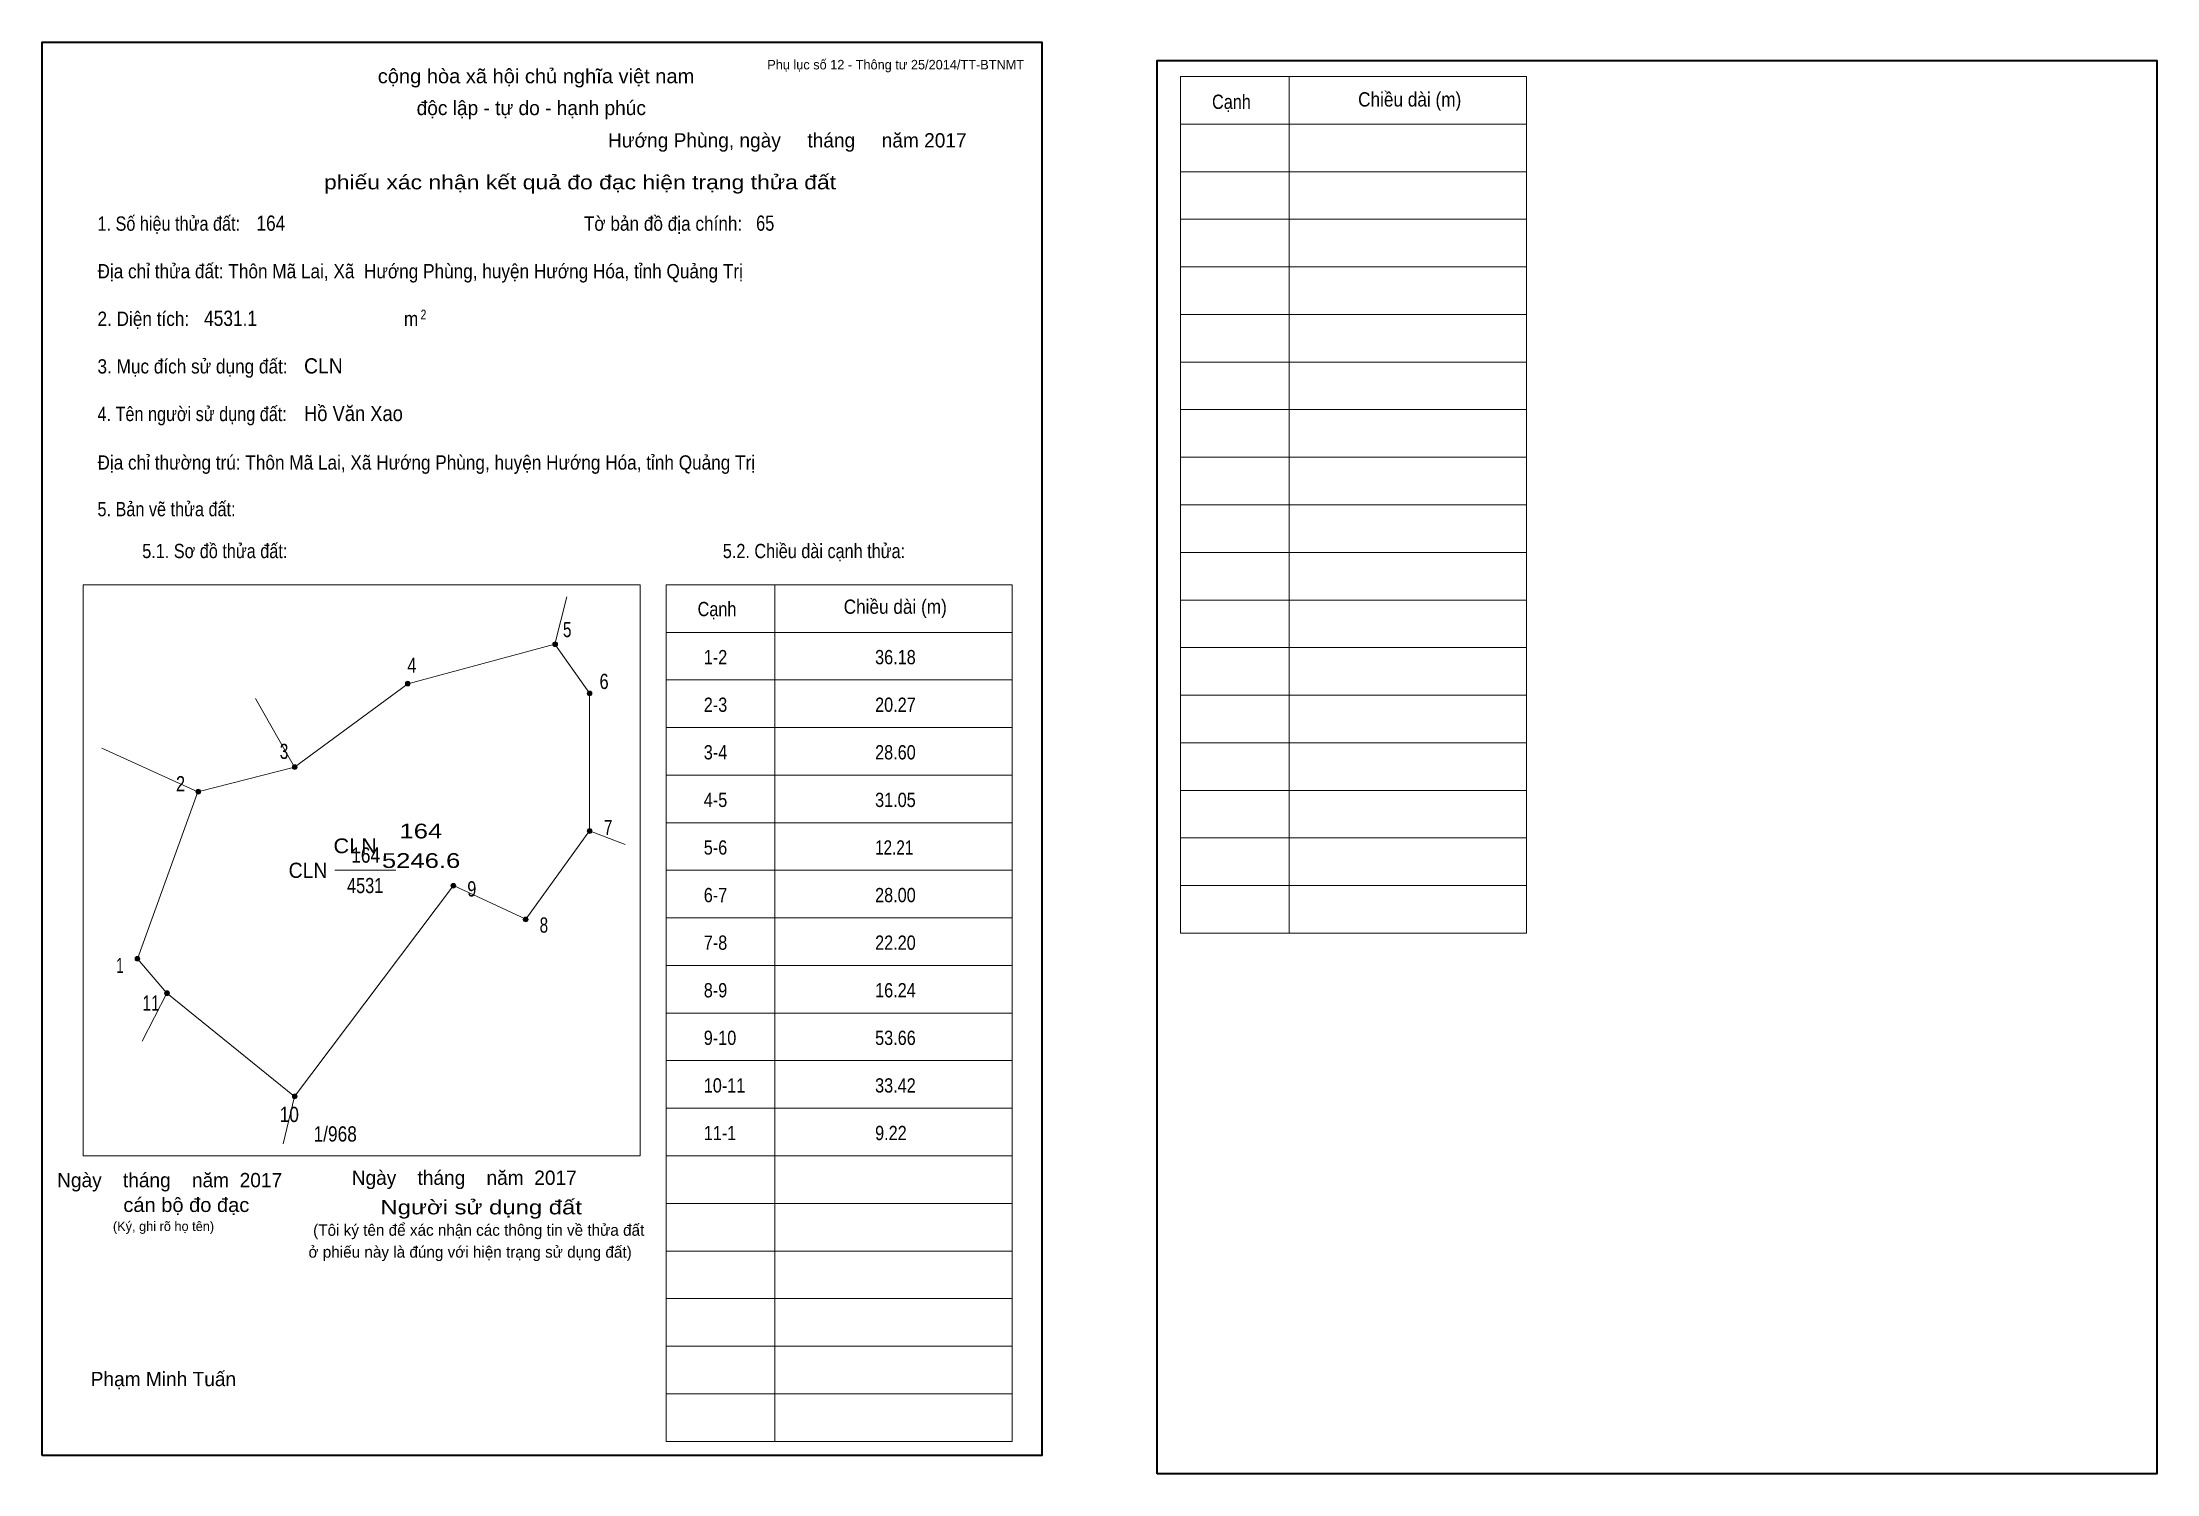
# Model space of a CAD drawing. Header units: centimetres. Extents: x 0 to 44.4, y -0.4 to 29.7.
import ezdxf
from ezdxf.enums import TextEntityAlignment as Align

# ---------------------------------------------------------------- set-up
doc = ezdxf.new("R2010")
doc.units = ezdxf.units.CM
doc.header["$LTSCALE"] = 0.12
for name, color, linetype in [('3', 7, 'Continuous'), ('30', 7, 'Continuous'), ('34', 7, 'Continuous'), ('4', 7, 'Continuous'), ('5', 7, 'Continuous')]:
    doc.layers.add(name, color=color, linetype=linetype)
for name, color, linetype, lineweight in [('32', 7, 'Continuous', 13), ('33', 7, 'Continuous', 13), ('6', 7, 'Continuous', 13), ('63', 7, 'Continuous', 13)]:
    doc.layers.add(name, color=color, linetype=linetype, lineweight=lineweight)

msp = doc.modelspace()

# ---------------------------------------------------------------- hatches: boundary and pattern name
at = {"layer": '32'}
for points in [[(10.8272, 17.05, 1), (10.7272, 17.05, 1)], [(7.7293, 16.2239, 1), (7.6293, 16.2239, 1)], [(11.55, 16.0174, 1), (11.45, 16.0174, 1)], [(5.3543, 14.4685, 1), (5.2543, 14.4685, 1)], [(3.3263, 13.9522, 1), (3.2263, 13.9522, 1)], [(11.55, 13.1261, 1), (11.45, 13.1261, 1)], [(8.6876, 11.9768, 1), (8.5876, 11.9768, 1)], [(10.2076, 11.2674, 1), (10.1076, 11.2674, 1)], [(2.05, 10.4413, 1), (1.95, 10.4413, 1)], [(2.6696, 9.7185, 1), (2.5696, 9.7185, 1)], [(5.3543, 7.55, 1), (5.2543, 7.55, 1)]]:
    msp.add_hatch(color=256, dxfattribs=at).paths.add_polyline_path(points)

# ---------------------------------------------------------------- linework, layer by layer
for centre in [(10.7772, 17.05), (7.6793, 16.2239), (11.5, 16.0174), (5.3043, 14.4685), (3.2763, 13.9522), (11.5, 13.1261), (8.6376, 11.9768), (10.1576, 11.2674), (2, 10.4413), (2.6196, 9.7185), (5.3043, 7.55)]:
    msp.add_circle(centre, 0.05, dxfattribs=at)
at = {"layer": '33'}
msp.add_line((6.15, 12.3), (7.43, 12.3), dxfattribs=at)
at = {"layer": '6'}
for p, q in [((5.3, 14.47), (4.48, 15.91)), ((3.27, 13.95), (1.25, 14.87)), ((11.5, 13.13), (10.16, 11.27)), ((12.25, 12.84), (11.5, 13.13)), ((2.1, 8.71), (2.62, 9.72)), ((5.3, 7.55), (2.62, 9.72)), ((5.06, 6.55), (5.3, 7.55))]:
    msp.add_line(p, q, dxfattribs=at)
for points in [[(5.3, 14.47), (7.68, 16.22), (10.77, 17.05), (11.02, 18.05)], [(11.5, 13.13), (11.5, 16.02), (10.77, 17.05)], [(2.62, 9.72), (2, 10.44), (3.27, 13.95), (5.3, 14.47)], [(10.16, 11.27), (8.64, 11.98), (5.3, 7.55)]]:
    msp.add_lwpolyline(points, dxfattribs=at)
at = {"layer": '63'}
for p, q in [((23.92, 28.98), (31.19, 28.98)), ((23.92, 10.98), (23.92, 28.98)), ((26.2, 10.98), (26.2, 28.98)), ((31.19, 10.98), (31.19, 28.98)), ((23.92, 27.98), (31.19, 27.98)), ((23.92, 26.98), (31.19, 26.98)), ((23.92, 25.98), (31.19, 25.98)), ((23.92, 24.98), (31.19, 24.98)), ((23.92, 23.98), (31.19, 23.98)), ((23.92, 22.98), (31.19, 22.98)), ((23.92, 21.98), (31.19, 21.98)), ((23.92, 20.98), (31.19, 20.98)), ((23.92, 19.98), (31.19, 19.98)), ((23.92, 18.98), (31.19, 18.98)), ((0.86, 18.3), (12.56, 18.3)), ((0.86, 6.3), (0.86, 18.3)), ((12.56, 6.3), (12.56, 18.3)), ((13.11, 18.3), (20.38, 18.3)), ((13.11, 0.3), (13.11, 18.3)), ((15.39, 0.3), (15.39, 18.3)), ((20.38, 0.3), (20.38, 18.3)), ((23.92, 17.98), (31.19, 17.98)), ((13.11, 17.3), (20.38, 17.3)), ((23.92, 16.98), (31.19, 16.98)), ((13.11, 16.3), (20.38, 16.3)), ((23.92, 15.98), (31.19, 15.98)), ((13.11, 15.3), (20.38, 15.3)), ((23.92, 14.98), (31.19, 14.98)), ((13.11, 14.3), (20.38, 14.3)), ((23.92, 13.98), (31.19, 13.98)), ((13.11, 13.3), (20.38, 13.3)), ((23.92, 12.98), (31.19, 12.98)), ((13.11, 12.3), (20.38, 12.3)), ((23.92, 11.98), (31.19, 11.98)), ((13.11, 11.3), (20.38, 11.3)), ((23.92, 10.98), (31.19, 10.98)), ((13.11, 10.3), (20.38, 10.3)), ((13.11, 9.3), (20.38, 9.3)), ((13.11, 8.3), (20.38, 8.3)), ((13.11, 7.3), (20.38, 7.3)), ((0.86, 6.3), (12.56, 6.3)), ((13.11, 6.3), (20.38, 6.3)), ((13.11, 5.3), (20.38, 5.3)), ((13.11, 4.3), (20.38, 4.3)), ((13.11, 3.3), (20.38, 3.3)), ((13.11, 2.3), (20.38, 2.3)), ((13.11, 1.3), (20.38, 1.3)), ((13.11, 0.3), (20.38, 0.3))]:
    msp.add_line(p, q, dxfattribs=at)
at = {"layer": '63', "lineweight": 35}
for points in [[(0, 0), (0, 29.7), (21, 29.7), (21, 0)], [(23.43, -0.38), (23.43, 29.32), (44.43, 29.32), (44.43, -0.38)]]:
    msp.add_lwpolyline(points, close=True, dxfattribs=at)

# ---------------------------------------------------------------- texts
at = {"layer": '3', "width": 1.1}
msp.add_text('CLN', height=0.3098, dxfattribs=at).set_placement((7.03, 12.66), align=Align.RIGHT)
at = {"layer": '30'}
for s, height, width, p in [('1-2', 0.3, 0.85, (13.9, 16.63)), ('36.18', 0.3, 0.85, (17.5, 16.63)), ('2-3', 0.3, 0.85, (13.9, 15.63)), ('20.27', 0.3, 0.85, (17.5, 15.63)), ('3-4', 0.3, 0.85, (13.9, 14.63)), ('28.60', 0.3, 0.85, (17.5, 14.63)), ('4-5', 0.3, 0.85, (13.9, 13.63)), ('31.05', 0.3, 0.85, (17.5, 13.63)), ('5-6', 0.3, 0.85, (13.9, 12.63)), ('12.21', 0.3, 0.8, (17.5, 12.63)), ('6-7', 0.3, 0.85, (13.9, 11.63)), ('28.00', 0.3, 0.85, (17.5, 11.63)), ('7-8', 0.3, 0.85, (13.9, 10.63)), ('22.20', 0.3, 0.85, (17.5, 10.63)), ('8-9', 0.3, 0.85, (13.9, 9.63)), ('16.24', 0.3, 0.85, (17.5, 9.63)), ('9-10', 0.3, 0.85, (13.9, 8.63)), ('53.66', 0.3, 0.85, (17.5, 8.63)), ('10-11', 0.3, 0.85, (13.9, 7.63)), ('33.42', 0.3, 0.85, (17.5, 7.63)), ('1/968', 0.32, 0.85, (5.7, 6.6)), ('11-1', 0.3, 0.85, (13.9, 6.63)), ('9.22', 0.3, 0.85, (17.5, 6.63))]:
    msp.add_text(s, height=height, dxfattribs=dict(at, width=width)).set_placement(p)
at = {"layer": '32'}
for s, width, p in [('5', 0.75, (11.03, 17.2)), ('4', 0.8, (7.765, 16.45)), ('6', 0.8, (11.805, 16.11)), ('3', 0.75, (5.08, 14.64)), ('2', 0.8, (2.905, 13.96)), ('7', 0.75, (11.89, 13.04)), ('9', 0.8, (9.025, 11.75)), ('8', 0.75, (10.54, 10.99)), ('1', 0.65, (1.63, 10.14)), ('11', 0.75, (2.285, 9.35)), ('10', 0.85, (5.19, 7.01))]:
    msp.add_text(s, height=0.32, dxfattribs=dict(at, width=width)).set_placement(p, align=Align.CENTER)
at = {"layer": '33', "width": 0.95}
msp.add_text('CLN', height=0.32, dxfattribs=at).set_placement((5.99, 12.14), align=Align.RIGHT)
at = {"layer": '33'}
for s, width, p in [('164', 0.85, (6.795, 12.46)), ('4531', 0.8, (6.785, 11.82))]:
    msp.add_text(s, height=0.32, dxfattribs=dict(at, width=width)).set_placement(p, align=Align.CENTER)
at = {"layer": '34'}
for s, width, p in [('164', 0.85, (4.5, 25.74)), ('65', 0.8, (15, 25.74)), ('4531.1', 0.85, (3.4, 23.74)), ('CLN', 0.95, (5.5, 22.74)), ('Hồ Văn Xao', 0.9, (5.5, 21.74))]:
    msp.add_text(s, height=0.32, dxfattribs=dict(at, width=width)).set_placement(p)
at = {"layer": '4', "width": 1.3}
msp.add_text('164', height=0.3098, dxfattribs=at).set_placement((7.955, 12.97), align=Align.CENTER)
at = {"layer": '5', "width": 1.3}
msp.add_text('5246.6', height=0.3098, dxfattribs=at).set_placement((7.96, 12.35), align=Align.CENTER)
at = {"layer": '63'}
for s, height, p in [('Phụ lục số 12 - Thông tư 25/2014/TT-BTNMT', 0.2, (20.63, 29.13)), ('Ngày    tháng    năm  2017', 0.3, (5.04, 5.64)), ('Ngày    tháng    năm  2017', 0.3, (11.23, 5.69)), ('(Ký, ghi rõ họ tên)', 0.2, (3.61, 4.72))]:
    msp.add_text(s, height=height, dxfattribs=at).set_placement(p, align=Align.RIGHT)
at = {"layer": '63', "width": 1.05}
msp.add_text('cộng hòa xã hội chủ nghĩa việt nam', height=0.3, dxfattribs=at).set_placement((10.375, 28.84), align=Align.CENTER)
at = {"layer": '63'}
for s, height, p in [('độc lập - tự do - hạnh phúc', 0.3, (10.275, 28.17)), ('Hướng Phùng, ngày     tháng     năm 2017', 0.3, (15.655, 27.49)), ('(Tôi ký tên để xác nhận các thông tin về thửa đất ', 0.24, (9.215, 4.62)), ('ở phiếu này là đúng với hiện trạng sử dụng đất)', 0.24, (8.99, 4.16)), ('Phạm Minh Tuấn', 0.3, (2.545, 1.46))]:
    msp.add_text(s, height=height, dxfattribs=at).set_placement(p, align=Align.CENTER)
for s, height, width, p in [('Cạnh', 0.3, 0.85, (24.58, 28.3)), ('Chiều dài (m)', 0.3, 0.9, (27.65, 28.35)), ('1. Số hiệu thửa đất:', 0.3, 0.85, (1.16, 25.74)), ('Tờ bản đồ địa chính:', 0.3, 0.9, (11.38, 25.74)), ('Địa chỉ thửa đất: Thôn Mã Lai, Xã  Hướng Phùng, huyện Hướng Hóa, tỉnh Quảng Trị', 0.3, 0.9, (1.16, 24.74)), ('2. Diện tích:', 0.3, 0.9, (1.16, 23.74)), ('2', 0.2, 0.8, (7.95, 23.88)), ('m', 0.3, 0.9, (7.6, 23.74)), ('3. Mục đích sử dụng đất:', 0.3, 0.9, (1.16, 22.74)), ('4. Tên người sử dụng đất:', 0.3, 0.85, (1.16, 21.74)), ('Địa chỉ thường trú: Thôn Mã Lai, Xã Hướng Phùng, huyện Hướng Hóa, tỉnh Quảng Trị', 0.3, 0.9, (1.16, 20.72)), ('5. Bản vẽ thửa đất:', 0.3, 0.85, (1.16, 19.74)), ('5.1. Sơ đồ thửa đất:', 0.3, 0.85, (2.1, 18.86)), ('5.2. Chiều dài cạnh thửa:', 0.3, 0.85, (14.3, 18.86)), ('Cạnh', 0.3, 0.85, (13.77, 17.64)), ('Chiều dài (m)', 0.3, 0.9, (16.84, 17.69))]:
    msp.add_text(s, height=height, dxfattribs=dict(at, width=width)).set_placement(p)
for s, width, p in [('phiếu xác nhận kết quả đo đạc hiện trạng thửa đất', 1.2, (16.68, 26.61)), ('cán bộ đo đạc', 1.05, (4.35, 5.12)), ('Người sử dụng đất', 1.25, (11.34, 5.07))]:
    msp.add_text(s, height=0.3, dxfattribs=dict(at, width=width)).set_placement(p, align=Align.RIGHT)

doc.saveas('drawing.dxf')
